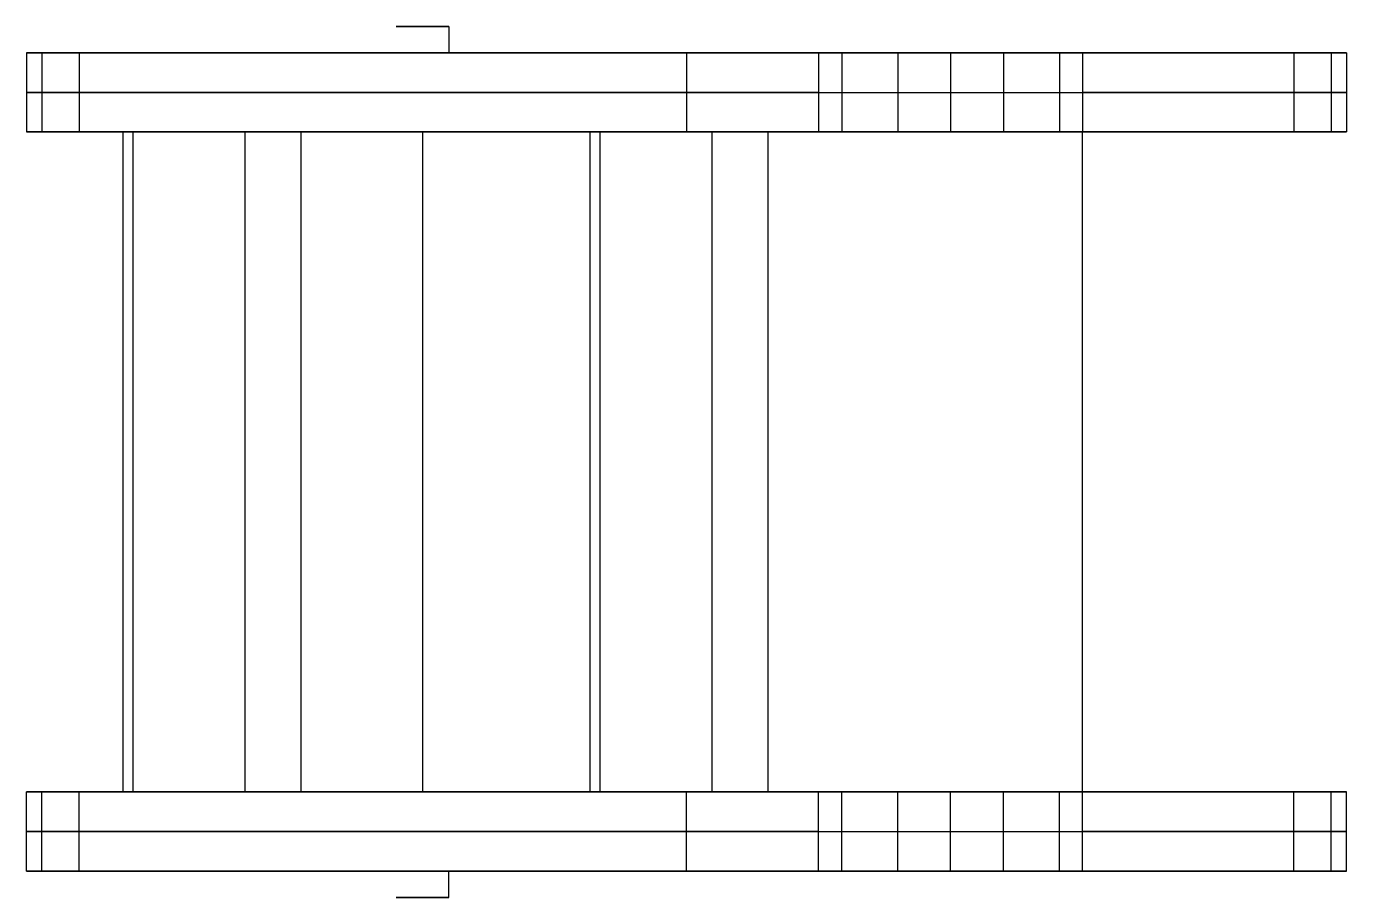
# Model space of a CAD drawing. Header units: millimetres. Extents: x 0 to 5, y -0.1 to 3.2.
import ezdxf

# ---------------------------------------------------------------- set-up
doc = ezdxf.new("R2010")
doc.units = ezdxf.units.MM
doc.header["$MEASUREMENT"] = 0
for name, color, linetype, true_color in [('clavos', 254, 'Continuous', 0xe6e6e6), ('Default', 18, 'Continuous', 0x000000), ('espejo', 251, 'Continuous', 0x696969)]:
    doc.layers.add(name, color=color, linetype=linetype, true_color=true_color)

msp = doc.modelspace()

# ---------------------------------------------------------------- linework, layer by layer
at = {"layer": 'clavos'}
for p, q in [((1.6, 3.2, 1), (1.6, 3.1, 1)), ((1.6, -0.1, 1), (1.6, 0, 1))]:
    msp.add_line(p, q, dxfattribs=at)
at = {"layer": 'clavos', "extrusion": (0, 1, 0)}
for centre in [(-1.5, 1, 3.2), (-1.5, 1, 3.1), (-1.5, 1), (-1.5, 1, -0.1)]:
    msp.add_circle(centre, 0.1, dxfattribs=at)
at = {"layer": 'Default'}
for p, q in [((0, 3.1, 0.2), (0, 2.8, 0.2)), ((0, 3.1, 0.2), (0, 3.1, 3.8)), ((0, 3.1, 3.8), (0, 2.8, 3.8)), ((0, 3.1, 2), (0, 2.8, 2)), ((5, 3.1, 2), (0, 3.1, 2)), ((0.0586, 3.1, 0.0586), (0.0586, 2.8, 0.0586)), ((0.0586, 3.1, 3.9414), (0.0586, 2.8, 3.9414)), ((0.2, 3.1), (0.2, 2.8)), ((0.2, 3.1, 4), (0.2, 2.8, 4)), ((0.2, 3.1, 4), (4.8, 3.1, 4)), ((3, 3.1), (0.2, 3.1)), ((2.5, 3.1, 4), (2.5, 2.8, 4)), ((2.5, 3.1), (2.5, 3.1, 4)), ((2.5, 3.1), (2.5, 2.8)), ((3, 3.1), (3, 2.8)), ((3, 3.1, 1.2), (3, 3.1)), ((3, 3.1, 1.2), (3, 2.8, 1.2)), ((3, 3.1, 0.6), (3, 2.8, 0.6)), ((3.0879, 3.1, 1.4121), (3.0879, 2.8, 1.4121)), ((3.7, 3.1, 1.5), (3.3, 3.1, 1.5)), ((3.3, 3.1, 1.5), (3.3, 2.8, 1.5)), ((3.5, 3.1, 1.5), (3.5, 2.8, 1.5)), ((3.7, 3.1, 1.5), (3.7, 2.8, 1.5)), ((3.9121, 3.1, 1.4121), (3.9121, 2.8, 1.4121)), ((4.8, 3.1), (4, 3.1)), ((4, 3.1), (4, 2.8)), ((4, 3.1), (4, 3.1, 1.2)), ((4, 3.1, 1.2), (4, 2.8, 1.2)), ((4, 3.1, 0.6), (4, 2.8, 0.6)), ((4.8, 3.1, 4), (4.8, 2.8, 4)), ((4.8, 3.1), (4.8, 2.8)), ((4.9414, 3.1, 3.9414), (4.9414, 2.8, 3.9414)), ((4.9414, 3.1, 0.0586), (4.9414, 2.8, 0.0586)), ((5, 3.1, 3.8), (5, 2.8, 3.8)), ((5, 3.1, 3.8), (5, 3.1, 0.2)), ((5, 3.1, 0.2), (5, 2.8, 0.2)), ((5, 3.1, 2), (5, 2.8, 2)), ((0, 2.95, 0.2), (0, 2.95, 3.8)), ((0.2, 2.95, 4), (4.8, 2.95, 4)), ((3, 2.95), (0.2, 2.95)), ((4.8, 2.95), (4, 2.95)), ((5, 2.95, 3.8), (5, 2.95, 0.2)), ((0, 2.8, 0.2), (0, 2.8, 3.8)), ((5, 2.8, 2), (0, 2.8, 2)), ((0.2, 2.8, 4), (4.8, 2.8, 4)), ((3, 2.8), (0.2, 2.8)), ((0.404, 0.3, 0.3282), (0.404, 2.8, 0.3282)), ((0.404, 2.8, 0.3282), (0.8282, 2.8, -0.096)), ((0.404, 2.8, 0.3282), (2.1718, 2.8, 2.096)), ((0.8282, 0.3, -0.096), (0.8282, 2.8, -0.096)), ((0.8282, 2.8, -0.096), (2.596, 2.8, 1.6718)), ((4, 2.8, 3), (1.5, 2.8, 3)), ((1.5, 2.8, 3), (1.5, 2.8, 3.6)), ((4, 2.8, 3.6), (1.5, 2.8, 3.6)), ((1.5, 2.8, 3), (1.5, 0.3, 3)), ((1.5, 2.8, 3.6), (1.5, 0.3, 3.6)), ((2.1718, 2.8, 2.096), (2.596, 2.8, 1.6718)), ((2.1718, 2.8, 2.096), (2.1718, 0.3, 2.096)), ((2.5, 2.8), (2.5, 2.8, 4)), ((2.596, 2.8, 1.6718), (2.596, 0.3, 1.6718)), ((3, 2.8, 1.2), (3, 2.8)), ((3.7, 2.8, 1.5), (3.3, 2.8, 1.5)), ((4, 0.3, 3), (4, 2.8, 3)), ((4, 2.8, 3), (4, 2.8, 3.6)), ((4, 0.3, 3.6), (4, 2.8, 3.6)), ((4.8, 2.8), (4, 2.8)), ((4, 2.8), (4, 2.8, 1.2)), ((5, 2.8, 3.8), (5, 2.8, 0.2)), ((0, 0, 0.2), (0, 0.3, 0.2)), ((0, 0, 3.8), (0, 0.3, 3.8)), ((0, 0.3, 0.2), (0, 0.3, 3.8)), ((0, 0, 2), (0, 0.3, 2)), ((5, 0.3, 2), (0, 0.3, 2)), ((0.0586, 0, 0.0586), (0.0586, 0.3, 0.0586)), ((0.0586, 0, 3.9414), (0.0586, 0.3, 3.9414)), ((0.2, 0), (0.2, 0.3)), ((0.2, 0, 4), (0.2, 0.3, 4)), ((0.2, 0.3, 4), (4.8, 0.3, 4)), ((3, 0.3), (0.2, 0.3)), ((0.404, 0.3, 0.3282), (0.8282, 0.3, -0.096)), ((2.1718, 0.3, 2.096), (0.404, 0.3, 0.3282)), ((2.596, 0.3, 1.6718), (0.8282, 0.3, -0.096)), ((1.5, 0.3, 3), (1.5, 0.3, 3.6)), ((1.5, 0.3, 3), (4, 0.3, 3)), ((1.5, 0.3, 3.6), (4, 0.3, 3.6)), ((2.1718, 0.3, 2.096), (2.596, 0.3, 1.6718)), ((2.5, 0, 4), (2.5, 0.3, 4)), ((2.5, 0.3), (2.5, 0.3, 4)), ((2.5, 0), (2.5, 0.3)), ((3, 0), (3, 0.3)), ((3, 0.3, 1.2), (3, 0.3)), ((3, 0, 1.2), (3, 0.3, 1.2)), ((3, 0, 0.6), (3, 0.3, 0.6)), ((3.0879, 0, 1.4121), (3.0879, 0.3, 1.4121)), ((3.7, 0.3, 1.5), (3.3, 0.3, 1.5)), ((3.3, 0, 1.5), (3.3, 0.3, 1.5)), ((3.5, 0, 1.5), (3.5, 0.3, 1.5)), ((3.7, 0, 1.5), (3.7, 0.3, 1.5)), ((3.9121, 0, 1.4121), (3.9121, 0.3, 1.4121)), ((4.8, 0.3), (4, 0.3)), ((4, 0), (4, 0.3)), ((4, 0.3), (4, 0.3, 1.2)), ((4, 0, 1.2), (4, 0.3, 1.2)), ((4, 0, 0.6), (4, 0.3, 0.6)), ((4, 0.3, 3), (4, 0.3, 3.6)), ((4.8, 0, 4), (4.8, 0.3, 4)), ((4.8, 0), (4.8, 0.3)), ((4.9414, 0, 3.9414), (4.9414, 0.3, 3.9414)), ((4.9414, 0, 0.0586), (4.9414, 0.3, 0.0586)), ((5, 0, 3.8), (5, 0.3, 3.8)), ((5, 0, 0.2), (5, 0.3, 0.2)), ((5, 0.3, 3.8), (5, 0.3, 0.2)), ((5, 0, 2), (5, 0.3, 2)), ((0, 0.15, 0.2), (0, 0.15, 3.8)), ((0.2, 0.15, 4), (4.8, 0.15, 4)), ((3, 0.15), (0.2, 0.15)), ((4.8, 0.15), (4, 0.15)), ((5, 0.15, 3.8), (5, 0.15, 0.2)), ((0, 0, 3.8), (0, 0, 0.2)), ((0, 0, 0.2), (0, 0, 3.8)), ((5, 0, 2), (0, 0, 2)), ((4.8, 0, 4), (0.2, 0, 4)), ((0.2, 0), (4.8, 0)), ((0.2, 0, 4), (4.8, 0, 4)), ((3, 0), (0.2, 0)), ((1.5, 0, 2), (1.5, 0)), ((2.5, 0), (2.5, 0, 4)), ((3, 0), (3, 0, 1.2)), ((3, 0, 1.2), (3, 0)), ((3.3, 0, 1.5), (3.7, 0, 1.5)), ((3.7, 0, 1.5), (3.3, 0, 1.5)), ((4, 0, 1.2), (4, 0)), ((4.8, 0), (4, 0)), ((4, 0), (4, 0, 1.2)), ((5, 0, 0.2), (5, 0, 3.8)), ((5, 0, 3.8), (5, 0, 0.2))]:
    msp.add_line(p, q, dxfattribs=at)
at = {"layer": 'Default', "extrusion": (0.707107, 0, -0.707107)}
msp.add_lwpolyline([(0.3, 0.5178), (2.8, 0.5178), (2.8, 3.0178), (0.3, 3.0178), (0.3, 0.5178)], dxfattribs=at)
at = {"layer": 'Default', "extrusion": (0, 1, 0)}
for centre, radius, start, end in [((-0.2, 0.2, 3.1), 0.2, 270, 0), ((-0.2, 3.8, 3.1), 0.2, 0, 90), ((-4.8, 3.8, 3.1), 0.2, 90, 180), ((-4.8, 0.2, 3.1), 0.2, 180, 270), ((-0.2, 0.2, 2.95), 0.2, 270, 0), ((-0.2, 3.8, 2.95), 0.2, 0, 90), ((-0.2, 0.2, 2.8), 0.2, 270, 0), ((-0.2, 3.8, 2.8), 0.2, 0, 90), ((-4.8, 3.8, 2.8), 0.2, 90, 180), ((-4.8, 0.2, 2.8), 0.2, 180, 270), ((-0.2, 0.2, 0.3), 0.2, 270, 0), ((-0.2, 3.8, 0.3), 0.2, 0, 90), ((-4.8, 3.8, 0.3), 0.2, 90, 180), ((-4.8, 0.2, 0.3), 0.2, 180, 270), ((-0.2, 0.2, 0.15), 0.2, 270, 0), ((-0.2, 3.8, 0.15), 0.2, 0, 90), ((-4.8, 3.8, 0.15), 0.2, 90, 180), ((-4.8, 0.2, 0.15), 0.2, 180, 270), ((-0.2, 3.8), 0.2, 0, 90), ((-0.2, 0.2), 0.2, 270, 0), ((-0.2, 0.2), 0.2, 270, 0), ((-0.2, 3.8), 0.2, 0, 90), ((-3.3, 1.2), 0.3, 0, 90), ((-3.3, 1.2), 0.3, 360, 90), ((-3.7, 1.2), 0.3, 90, 180), ((-3.7, 1.2), 0.3, 90, 180), ((-4.8, 0.2), 0.2, 180, 270), ((-4.8, 3.8), 0.2, 90, 180), ((-4.8, 3.8), 0.2, 90, 180), ((-4.8, 0.2), 0.2, 180, 270)]:
    msp.add_arc(centre, radius, start, end, dxfattribs=at)
at = {"layer": 'Default', "extrusion": (-3.57375e-15, 1, 3.57375e-15)}
for centre in [(-3.3, 1.2, 3.1), (-3.3, 1.2, 2.8)]:
    msp.add_arc(centre, 0.3, 360, 90, dxfattribs=at)
at = {"layer": 'Default', "extrusion": (-3.57375e-15, 1, -3.57375e-15)}
for centre in [(-3.7, 1.2, 3.1), (-3.7, 1.2, 2.8)]:
    msp.add_arc(centre, 0.3, 90, 180, dxfattribs=at)
at = {"layer": 'Default', "extrusion": (-5.36063e-15, 1, -5.36063e-15)}
msp.add_arc((-4.8, 3.8, 2.95), 0.2, 90, 180, dxfattribs=at)
at = {"layer": 'Default', "extrusion": (-5.36063e-15, 1, 5.36063e-15)}
msp.add_arc((-4.8, 0.2, 2.95), 0.2, 180, 270, dxfattribs=at)
at = {"layer": 'Default', "extrusion": (-8.93438e-16, 1, 8.93438e-16)}
msp.add_arc((-3.3, 1.2, 0.3), 0.3, 0, 90, dxfattribs=at)
at = {"layer": 'Default', "extrusion": (-4.46719e-16, 1, -4.46719e-16)}
msp.add_arc((-3.7, 1.2, 0.3), 0.3, 90, 180, dxfattribs=at)
at = {"layer": 'espejo'}
for p, q in [((0.8282, 0.3, -0.096), (0.8282, 2.8, -0.096)), ((0.8282, 2.8, -0.096), (1.0404, 2.8, -0.3081)), ((0.8282, 2.8, -0.096), (2.596, 2.8, 1.6718)), ((1.0404, 0.3, -0.3081), (1.0404, 2.8, -0.3081)), ((1.0404, 2.8, -0.3081), (2.8081, 2.8, 1.4596)), ((2.596, 2.8, 1.6718), (2.8081, 2.8, 1.4596)), ((2.596, 2.8, 1.6718), (2.596, 0.3, 1.6718)), ((2.8081, 2.8, 1.4596), (2.8081, 0.3, 1.4596)), ((0.8282, 0.3, -0.096), (1.0404, 0.3, -0.3081)), ((2.596, 0.3, 1.6718), (0.8282, 0.3, -0.096)), ((2.8081, 0.3, 1.4596), (1.0404, 0.3, -0.3081)), ((2.596, 0.3, 1.6718), (2.8081, 0.3, 1.4596))]:
    msp.add_line(p, q, dxfattribs=at)

doc.saveas('drawing.dxf')
